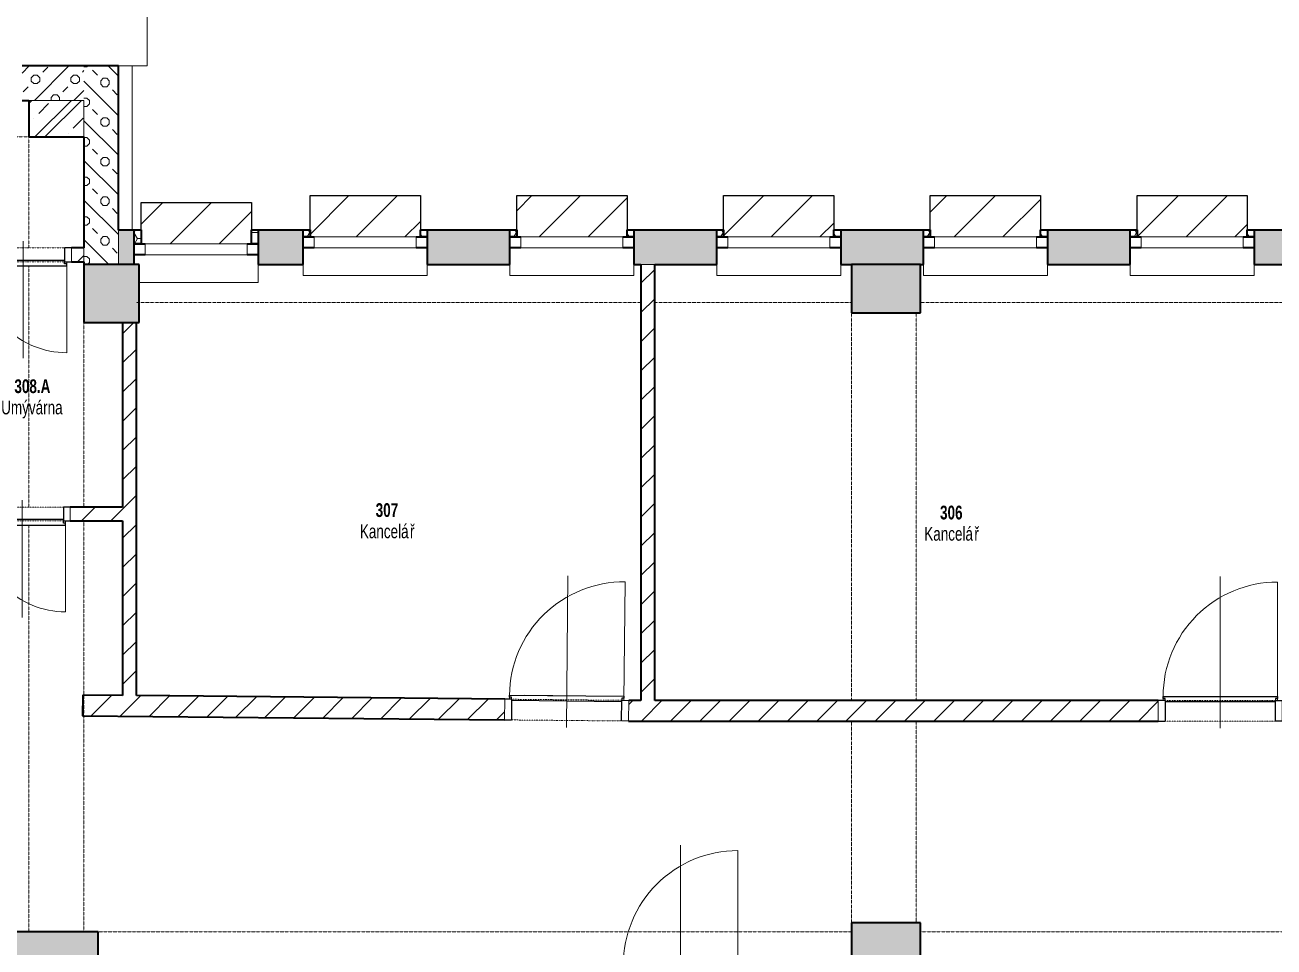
# Model space of a CAD drawing. Header units: millimetres. Extents: x -2861 to 222032, y -45352 to 20466.
# Drawn here: x 22782 to 31845, y -22539 to -15846 of the extents above; entities that cross this region are included whole.
import ezdxf

# ---------------------------------------------------------------- set-up
doc = ezdxf.new("R2010")
doc.units = ezdxf.units.MM
doc.linetypes.add('Dash dot dot', pattern=[5, 2, -1, 0, -1, 0, -1])
doc.linetypes.add('Čerchovaná se dvěma tečkami', pattern=[2.59, 1, -0.53, 0, -0.53, 0, -0.53])
for name, color, linetype, lineweight in [('A-AREA-IDEN', 2, 'Continuous', 9), ('A-DETL', 90, 'Continuous', 13), ('A-DOOR', 31, 'Continuous', 13), ('A-DOOR-FRAM', 31, 'Continuous', 25), ('A-GENM', 13, 'Continuous', 13), ('A-GLAZ', 151, 'Continuous', 13), ('A-ROOF', 132, 'Continuous', 13), ('A-WALL', 113, 'Continuous', 13), ('A-WALL-PATT', 111, 'Continuous', 35), ('Q-SPCQ', 91, 'Continuous', 13), ('S-COLS', 52, 'Continuous', 13)]:
    doc.layers.add(name, color=color, linetype=linetype, lineweight=lineweight)
doc.styles.add('Arial_2', font='arial.ttf', dxfattribs={"width": 0.7, "height": 100})
doc.styles.add('Arial_B', font='arialbd.ttf', dxfattribs={"width": 0.7, "height": 100})
pattern_1 = [(45, (0, 0), (-106.066, 106.066), [])]

# ---------------------------------------------------------------- blocks, each defined once
blk = doc.blocks.new('DVERE_1k_oblozka - DD03_01_800x1970_koupelna-1549524-2NP_DEMOLICE A')
at = {"layer": 'A-DOOR'}
for p, q in [((0, 127.9), (0, -972.1)), ((-450, 77.9), (-400, 77.9)), ((-450, -72.1), (-450, 77.9)), ((-400, 77.9), (-400, -72.1)), ((400, 77.9), (450, 77.9)), ((400, -72.1), (400, 77.9)), ((450, 77.9), (450, -72.1)), ((-400, -72.1), (-450, -72.1)), ((-415, -72.1), (-415, -932.1)), ((450, -72.1), (400, -72.1)), ((415, -102.1), (415, -72.1)), ((305, -102.1), (-305, -102.1))]:
    blk.add_line(p, q, dxfattribs=at)
at = {"layer": 'A-DOOR', "linetype": 'Čerchovaná se dvěma tečkami'}
for p, q in [((-400, 77.9), (400, 77.9)), ((-400, -72.1), (400, -72.1))]:
    blk.add_line(p, q, dxfattribs=at)
at = {"layer": 'A-DOOR', "lineweight": 25}
for p, q in [((-415, -87.1), (-400, -87.1)), ((-415, -102.1), (-415, -87.1)), ((-400, -62.1), (400, -62.1)), ((-400, -87.1), (-400, -72.1)), ((400, -72.1), (400, -87.1)), ((400, -87.1), (415, -87.1)), ((415, -87.1), (415, -102.1)), ((415, -102.1), (-415, -102.1))]:
    blk.add_line(p, q, dxfattribs=at)
at = {"layer": 'A-DOOR'}
blk.add_arc((-415, -102.1), 830, 270, 0, dxfattribs=at)
at = {"layer": 'A-DOOR-FRAM'}
for p, q in [((-450, 77.9), (-400, 77.9)), ((-400, 77.9), (-400, -72.1)), ((400, -72.1), (400, 77.9)), ((450, 77.9), (400, 77.9)), ((-400, -72.1), (-450, -72.1)), ((400, -72.1), (450, -72.1))]:
    blk.add_line(p, q, dxfattribs=at)
blk = doc.blocks.new('DVERE_1k_oblozka - DD03_01_600x1970_koupelna-1549527-2NP_DEMOLICE A')
at = {"layer": 'A-DOOR'}
for p, q in [((0, -102.9), (0, 747.1)), ((-315, 47.1), (-315, 707.1)), ((-300, 47.1), (-350, 47.1)), ((-350, 47.1), (-350, -52.9)), ((-300, -52.9), (-300, 47.1)), ((205, 77.1), (-205, 77.1)), ((350, 47.1), (300, 47.1)), ((300, 47.1), (300, -52.9)), ((315, 77.1), (315, 47.1)), ((350, -52.9), (350, 47.1)), ((-350, -52.9), (-300, -52.9)), ((300, -52.9), (350, -52.9))]:
    blk.add_line(p, q, dxfattribs=at)
at = {"layer": 'A-DOOR', "lineweight": 25}
for p, q in [((315, 77.1), (-315, 77.1)), ((-315, 77.1), (-315, 62.1)), ((-315, 62.1), (-300, 62.1)), ((-300, 62.1), (-300, 47.1)), ((-300, 37.1), (300, 37.1)), ((300, 47.1), (300, 62.1)), ((300, 62.1), (315, 62.1)), ((315, 62.1), (315, 77.1))]:
    blk.add_line(p, q, dxfattribs=at)
at = {"layer": 'A-DOOR', "linetype": 'Čerchovaná se dvěma tečkami'}
for p, q in [((-300, 47.1), (300, 47.1)), ((-300, -52.9), (300, -52.9))]:
    blk.add_line(p, q, dxfattribs=at)
at = {"layer": 'A-DOOR'}
blk.add_arc((-315, 77.1), 630, 360, 90, dxfattribs=at)
at = {"layer": 'A-DOOR-FRAM'}
for p, q in [((-300, 47.1), (-350, 47.1)), ((-300, -52.9), (-300, 47.1)), ((300, 47.1), (300, -52.9)), ((300, 47.1), (350, 47.1)), ((-350, -52.9), (-300, -52.9)), ((350, -52.9), (300, -52.9))]:
    blk.add_line(p, q, dxfattribs=at)
blk = doc.blocks.new('OKNO_1k_nadsvetlik - OKNO_1k_nadsvetlik_900 x 1500-1969499-2NP_DEMOLICE A')
at = {"layer": 'A-GLAZ'}
h = blk.add_hatch(dxfattribs=at)
h.set_pattern_fill('FP_29', color=256, style=0, pattern_type=2)
h.set_pattern_definition([(180, (25251.146, -17459.705), (-75, -43.3), [50, -100]), (240, (25201.146, -17459.705), (-0.0011, -86.601905), [50, -100]), (120, (25201.146, -17459.705), (-74.9989, 43.301905), [50, -100])])
h.paths.add_polyline_path([(400, -75), (400, -126), (450, -126), (450, -75)])
h.paths.add_polyline_path([(-450, -75), (-450, -126), (-400, -126), (-400, -75)])
at = {"layer": 'A-GLAZ', "lineweight": 35}
for p, q in [((-450, 5), (-370, 5)), ((370, 5), (450, 5)), ((-450, -75), (-400, -75)), ((-370, -75), (-450, -75)), ((-400, -75), (-400, -126)), ((450, -75), (370, -75)), ((400, -75), (450, -75)), ((400, -126), (400, -75)), ((-450, -126), (-450, -125)), ((-400, -126), (-450, -126)), ((450, -126), (400, -126)), ((450, -125), (450, -126))]:
    blk.add_line(p, q, dxfattribs=at)
at = {"layer": 'A-GLAZ'}
for p, q in [((370, 5), (-370, 5)), ((-370, 5), (-370, -75)), ((370, -75), (370, 5)), ((-370, -75), (370, -75))]:
    blk.add_line(p, q, dxfattribs=at)
blk = doc.blocks.new('parapet s nosem_vnitní - parapet s nosem_vnitní-1280334-2NP_DEMOLICE A')
at = {"layer": 'A-GENM'}
for p, q in [((450, 200), (-450, 200)), ((-450, 200), (-450, 190)), ((-450, 120), (-450, 190)), ((450, 190), (450, 200)), ((450, 190), (450, 120))]:
    blk.add_line(p, q, dxfattribs=at)
blk = doc.blocks.new('parapet_ext - parapet_ext-1802020-2NP_DEMOLICE A')
at = {"layer": 'Q-SPCQ'}
h = blk.add_hatch(dxfattribs=at)
h.set_pattern_fill('FP_30', color=41, style=0, pattern_type=2)
h.set_pattern_definition([(225, (25251.15, -17384.7), (176.7767, -176.7767), [])])
h.paths.add_polyline_path([(-238.1, 0), (-400, 0), (-400, -300), (400, -300), (400, 0), (370, 0)])
at = {"layer": 'Q-SPCQ', "color": 31, "lineweight": 25}
for p, q in [((-400, -300), (-400, -51)), ((400, -51), (400, -300)), ((400, -300), (-400, -300))]:
    blk.add_line(p, q, dxfattribs=at)
blk = doc.blocks.new('OKNO_1k_nadsvetlik - OKNO_1k_nadsvetlik_900 x 1500-V11-2NP_DEMOLICE A')
at = {"layer": 'A-GLAZ'}
h = blk.add_hatch(dxfattribs=at)
h.set_pattern_fill('FP_31', color=256, style=0, pattern_type=2)
h.set_pattern_definition([(180, (26751.146, -17459.705), (-75, -43.3), [50, -100]), (240, (26701.146, -17459.705), (-0.0011, -86.601905), [50, -100]), (120, (26701.146, -17459.705), (-74.9989, 43.301905), [50, -100])])
h.paths.add_polyline_path([(400, -75), (400, -126), (450, -126), (450, -75), (403.5, -75)])
h.paths.add_polyline_path([(-400, -75), (-450, -75), (-450, -126), (-400, -126), (-400, -125)])
at = {"layer": 'A-GLAZ', "lineweight": 35}
for p, q in [((-450, 5), (-370, 5)), ((370, 5), (450, 5)), ((-450, -75), (-400, -75)), ((-370, -75), (-450, -75)), ((-400, -75), (-400, -126)), ((450, -75), (370, -75)), ((400, -75), (450, -75)), ((400, -126), (400, -75)), ((-450, -126), (-450, -125)), ((-400, -126), (-450, -126)), ((450, -126), (400, -126)), ((450, -125), (450, -126))]:
    blk.add_line(p, q, dxfattribs=at)
at = {"layer": 'A-GLAZ'}
for p, q in [((370, 5), (-370, 5)), ((-370, 5), (-370, -75)), ((370, -75), (370, 5)), ((-370, -75), (370, -75))]:
    blk.add_line(p, q, dxfattribs=at)
blk = doc.blocks.new('parapet_ext - parapet_ext-V12-2NP_DEMOLICE A')
at = {"layer": 'Q-SPCQ'}
h = blk.add_hatch(dxfattribs=at)
h.set_pattern_fill('FP_32', color=41, style=0, pattern_type=2)
h.set_pattern_definition([(225, (26751.15, -17384.7), (176.7767, -176.7767), [])])
h.paths.add_polyline_path([(-400, 0), (-400, -300), (400, -300), (400, 0), (-370, 0)])
at = {"layer": 'Q-SPCQ', "color": 31, "lineweight": 25}
for p, q in [((-400, -300), (-400, -51)), ((400, -51), (400, -300)), ((400, -300), (-400, -300))]:
    blk.add_line(p, q, dxfattribs=at)
blk = doc.blocks.new('OKNO_1k_nadsvetlik - OKNO_1k_nadsvetlik_900 x 1500-V13-2NP_DEMOLICE A')
at = {"layer": 'A-GLAZ'}
h = blk.add_hatch(dxfattribs=at)
h.set_pattern_fill('FP_33', color=256, style=0, pattern_type=2)
h.set_pattern_definition([(180, (28251.146, -17459.705), (-75, -43.3), [50, -100]), (240, (28201.146, -17459.705), (-0.0011, -86.601905), [50, -100]), (120, (28201.146, -17459.705), (-74.9989, 43.301905), [50, -100])])
h.paths.add_polyline_path([(450, -75), (400, -75), (400, -126), (450, -126), (450, -125)])
h.paths.add_polyline_path([(-450, -75), (-450, -126), (-400, -126), (-400, -75)])
at = {"layer": 'A-GLAZ', "lineweight": 35}
for p, q in [((-450, 5), (-370, 5)), ((370, 5), (450, 5)), ((-450, -75), (-400, -75)), ((-370, -75), (-450, -75)), ((-400, -75), (-400, -126)), ((450, -75), (370, -75)), ((400, -75), (450, -75)), ((400, -126), (400, -75)), ((-450, -126), (-450, -125)), ((-400, -126), (-450, -126)), ((450, -126), (400, -126)), ((450, -125), (450, -126))]:
    blk.add_line(p, q, dxfattribs=at)
at = {"layer": 'A-GLAZ'}
for p, q in [((370, 5), (-370, 5)), ((-370, 5), (-370, -75)), ((370, -75), (370, 5)), ((-370, -75), (370, -75))]:
    blk.add_line(p, q, dxfattribs=at)
blk = doc.blocks.new('parapet_ext - parapet_ext-V14-2NP_DEMOLICE A')
at = {"layer": 'Q-SPCQ'}
h = blk.add_hatch(dxfattribs=at)
h.set_pattern_fill('FP_34', color=41, style=0, pattern_type=2)
h.set_pattern_definition([(225, (28251.15, -17384.7), (176.7767, -176.7767), [])])
h.paths.add_polyline_path([(186.6, 0), (-400, 0), (-400, -300), (400, -300), (400, 0), (370, 0)])
at = {"layer": 'Q-SPCQ', "color": 31, "lineweight": 25}
for p, q in [((-400, -300), (-400, -51)), ((400, -51), (400, -300)), ((400, -300), (-400, -300))]:
    blk.add_line(p, q, dxfattribs=at)
blk = doc.blocks.new('OKNO_1k_nadsvetlik - OKNO_1k_nadsvetlik_900 x 1500-V15-2NP_DEMOLICE A')
at = {"layer": 'A-GLAZ'}
h = blk.add_hatch(dxfattribs=at)
h.set_pattern_fill('FP_35', color=256, style=0, pattern_type=2)
h.set_pattern_definition([(180, (29751.146, -17459.705), (-75, -43.3), [50, -100]), (240, (29701.146, -17459.705), (-0.0011, -86.601905), [50, -100]), (120, (29701.146, -17459.705), (-74.9989, 43.301905), [50, -100])])
h.paths.add_polyline_path([(450, -75), (400, -75), (400, -126), (450, -126), (450, -125)])
h.paths.add_polyline_path([(-450, -75), (-450, -126), (-400, -126), (-400, -75)])
at = {"layer": 'A-GLAZ', "lineweight": 35}
for p, q in [((-450, 5), (-370, 5)), ((370, 5), (450, 5)), ((-450, -75), (-400, -75)), ((-370, -75), (-450, -75)), ((-400, -75), (-400, -126)), ((450, -75), (370, -75)), ((400, -75), (450, -75)), ((400, -126), (400, -75)), ((-450, -126), (-450, -125)), ((-400, -126), (-450, -126)), ((450, -126), (400, -126)), ((450, -125), (450, -126))]:
    blk.add_line(p, q, dxfattribs=at)
at = {"layer": 'A-GLAZ'}
for p, q in [((370, 5), (-370, 5)), ((-370, 5), (-370, -75)), ((370, -75), (370, 5)), ((-370, -75), (370, -75))]:
    blk.add_line(p, q, dxfattribs=at)
blk = doc.blocks.new('parapet_ext - parapet_ext-V16-2NP_DEMOLICE A')
at = {"layer": 'Q-SPCQ'}
h = blk.add_hatch(dxfattribs=at)
h.set_pattern_fill('FP_36', color=41, style=0, pattern_type=2)
h.set_pattern_definition([(225, (29751.15, -17384.7), (176.7767, -176.7767), [])])
h.paths.add_polyline_path([(-30.3, 0), (-400, 0), (-400, -300), (400, -300), (400, 0), (370, 0)])
at = {"layer": 'Q-SPCQ', "color": 31, "lineweight": 25}
for p, q in [((-400, -300), (-400, -51)), ((400, -51), (400, -300)), ((400, -300), (-400, -300))]:
    blk.add_line(p, q, dxfattribs=at)
blk = doc.blocks.new('OKNO_1k_nadsvetlik - OKNO_1k_nadsvetlik_900 x 1500-V19-2NP_DEMOLICE A')
at = {"layer": 'A-GLAZ'}
h = blk.add_hatch(dxfattribs=at)
h.set_pattern_fill('FP_39', color=256, style=0, pattern_type=2)
h.set_pattern_definition([(180, (31251.146, -17459.705), (-75, -43.3), [50, -100]), (240, (31201.146, -17459.705), (-0.0011, -86.601905), [50, -100]), (120, (31201.146, -17459.705), (-74.9989, 43.301905), [50, -100])])
h.paths.add_polyline_path([(450, -75), (400, -75), (400, -126), (450, -126), (450, -125)])
h.paths.add_polyline_path([(-450, -75), (-450, -126), (-400, -126), (-400, -75)])
at = {"layer": 'A-GLAZ', "lineweight": 35}
for p, q in [((-450, 5), (-370, 5)), ((370, 5), (450, 5)), ((-450, -75), (-400, -75)), ((-370, -75), (-450, -75)), ((-400, -75), (-400, -126)), ((450, -75), (370, -75)), ((400, -75), (450, -75)), ((400, -126), (400, -75)), ((-450, -126), (-450, -125)), ((-400, -126), (-450, -126)), ((450, -126), (400, -126)), ((450, -125), (450, -126))]:
    blk.add_line(p, q, dxfattribs=at)
at = {"layer": 'A-GLAZ'}
for p, q in [((370, 5), (-370, 5)), ((-370, 5), (-370, -75)), ((370, -75), (370, 5)), ((-370, -75), (370, -75))]:
    blk.add_line(p, q, dxfattribs=at)
blk = doc.blocks.new('parapet_ext - parapet_ext-V20-2NP_DEMOLICE A')
at = {"layer": 'Q-SPCQ'}
h = blk.add_hatch(dxfattribs=at)
h.set_pattern_fill('FP_40', color=41, style=0, pattern_type=2)
h.set_pattern_definition([(225, (31251.15, -17384.7), (176.7767, -176.7767), [])])
h.paths.add_polyline_path([(-247.2, 0), (-400, 0), (-400, -300), (400, -300), (400, 0), (370, 0)])
at = {"layer": 'Q-SPCQ', "color": 31, "lineweight": 25}
for p, q in [((-400, -300), (-400, -51)), ((400, -51), (400, -300)), ((400, -300), (-400, -300))]:
    blk.add_line(p, q, dxfattribs=at)
blk = doc.blocks.new('OKNO_1k_nadsvetlik - OKNO_1k_nadsvetlik_900 x 1500-1969465-2NP_DEMOLICE A')
at = {"layer": 'A-GLAZ'}
h = blk.add_hatch(dxfattribs=at)
h.set_pattern_fill('FP_49', color=41, style=0, pattern_type=2)
h.set_pattern_definition([(180, (24025.29, -17459.705), (-75, -43.3), [50, -100]), (240, (23975.29, -17459.705), (-0.0011, -86.601905), [50, -100]), (120, (23975.29, -17459.705), (-74.9989, 43.301905), [50, -100])])
h.paths.add_polyline_path([(450, -25), (400, -25), (400, -126), (450, -126), (450, -66.5)])
h.paths.add_polyline_path([(-400, -25), (-450, -25), (-450, -126), (-400, -126), (-400, -125)])
at = {"layer": 'A-GLAZ', "color": 40, "lineweight": 35}
for p, q in [((-450, 55), (-370, 55)), ((370, 55), (450, 55)), ((-450, -25), (-400, -25)), ((-370, -25), (-450, -25)), ((-400, -25), (-400, -126)), ((450, -25), (370, -25)), ((400, -25), (450, -25)), ((400, -126), (400, -25)), ((-450, -126), (-450, -125)), ((-400, -126), (-450, -126)), ((450, -126), (400, -126)), ((450, -125), (450, -126))]:
    blk.add_line(p, q, dxfattribs=at)
at = {"layer": 'A-GLAZ', "color": 41}
for p, q in [((370, 55), (-370, 55)), ((-370, 55), (-370, -25)), ((370, -25), (370, 55)), ((-370, -25), (370, -25))]:
    blk.add_line(p, q, dxfattribs=at)
blk = doc.blocks.new('parapet s nosem_vnitní - parapet s nosem_vnitní-V30-2NP_DEMOLICE A')
at = {"layer": 'A-GENM', "color": 41}
for p, q in [((415, 200), (-450, 200)), ((-450, 200), (-450, 190)), ((-450, 70), (-450, 190))]:
    blk.add_line(p, q, dxfattribs=at)
blk = doc.blocks.new('parapet_ext - parapet_ext-V31-2NP_DEMOLICE A')
at = {"layer": 'Q-SPCQ'}
h = blk.add_hatch(dxfattribs=at)
h.set_pattern_fill('FP_50', color=41, style=0, pattern_type=2)
h.set_pattern_definition([(225, (24025.3, -17434.7), (176.7767, -176.7767), [])])
h.paths.add_polyline_path([(252.9, 0), (-400, 0), (-400, -300), (400, -300), (400, 0), (370, 0)])
at = {"layer": 'Q-SPCQ', "color": 31, "lineweight": 25}
for p, q in [((-400, -300), (-400, -101)), ((400, -101), (400, -300)), ((400, -300), (-400, -300))]:
    blk.add_line(p, q, dxfattribs=at)
blk = doc.blocks.new('DVERE_1k_oblozka - DD03_01_600x1970_koupelna-1549509-2NP_DEMOLICE A')
at = {"layer": 'A-DOOR'}
for p, q in [((0, -102.9), (0, 747.1)), ((-315, 47.1), (-315, 707.1)), ((-300, 47.1), (-350, 47.1)), ((-350, 47.1), (-350, -52.9)), ((-300, -52.9), (-300, 47.1)), ((205, 77.1), (-205, 77.1)), ((350, 47.1), (300, 47.1)), ((300, 47.1), (300, -52.9)), ((315, 77.1), (315, 47.1)), ((350, -52.9), (350, 47.1)), ((-350, -52.9), (-300, -52.9)), ((300, -52.9), (350, -52.9))]:
    blk.add_line(p, q, dxfattribs=at)
at = {"layer": 'A-DOOR', "lineweight": 25}
for p, q in [((315, 77.1), (-315, 77.1)), ((-315, 77.1), (-315, 62.1)), ((-315, 62.1), (-300, 62.1)), ((-300, 62.1), (-300, 47.1)), ((-300, 37.1), (300, 37.1)), ((300, 47.1), (300, 62.1)), ((300, 62.1), (315, 62.1)), ((315, 62.1), (315, 77.1))]:
    blk.add_line(p, q, dxfattribs=at)
at = {"layer": 'A-DOOR', "linetype": 'Čerchovaná se dvěma tečkami'}
for p, q in [((-300, 47.1), (300, 47.1)), ((-300, -52.9), (300, -52.9))]:
    blk.add_line(p, q, dxfattribs=at)
at = {"layer": 'A-DOOR'}
blk.add_arc((-315, 77.1), 630, 360, 90, dxfattribs=at)
at = {"layer": 'A-DOOR-FRAM'}
for p, q in [((-300, 47.1), (-350, 47.1)), ((-300, -52.9), (-300, 47.1)), ((300, 47.1), (300, -52.9)), ((300, 47.1), (350, 47.1)), ((-350, -52.9), (-300, -52.9)), ((350, -52.9), (300, -52.9))]:
    blk.add_line(p, q, dxfattribs=at)
blk = doc.blocks.new('DVERE_1k_oblozka - DD03_01_800x1970_koupelna-1549514-2NP_DEMOLICE A')
at = {"layer": 'A-DOOR'}
for p, q in [((0, 102.9), (0, -947.1)), ((-450, 52.9), (-400, 52.9)), ((-450, -47.1), (-450, 52.9)), ((-400, 52.9), (-400, -47.1)), ((400, 52.9), (450, 52.9)), ((400, -47.1), (400, 52.9)), ((450, 52.9), (450, -47.1)), ((-400, -47.1), (-450, -47.1)), ((-415, -47.1), (-415, -907.1)), ((305, -77.1), (-305, -77.1)), ((450, -47.1), (400, -47.1)), ((415, -77.1), (415, -47.1))]:
    blk.add_line(p, q, dxfattribs=at)
at = {"layer": 'A-DOOR', "linetype": 'Čerchovaná se dvěma tečkami'}
for p, q in [((-400, 52.9), (400, 52.9)), ((-400, -47.1), (400, -47.1))]:
    blk.add_line(p, q, dxfattribs=at)
at = {"layer": 'A-DOOR', "lineweight": 25}
for p, q in [((-415, -62.1), (-400, -62.1)), ((-415, -77.1), (-415, -62.1)), ((415, -77.1), (-415, -77.1)), ((-400, -37.1), (400, -37.1)), ((-400, -62.1), (-400, -47.1)), ((400, -47.1), (400, -62.1)), ((400, -62.1), (415, -62.1)), ((415, -62.1), (415, -77.1))]:
    blk.add_line(p, q, dxfattribs=at)
at = {"layer": 'A-DOOR'}
blk.add_arc((-415, -77.1), 830, 270, 0, dxfattribs=at)
at = {"layer": 'A-DOOR-FRAM'}
for p, q in [((-450, 52.9), (-400, 52.9)), ((-400, 52.9), (-400, -47.1)), ((400, -47.1), (400, 52.9)), ((450, 52.9), (400, 52.9)), ((-400, -47.1), (-450, -47.1)), ((400, -47.1), (450, -47.1))]:
    blk.add_line(p, q, dxfattribs=at)
blk = doc.blocks.new('Betonový pravoúhlý sloup - 350 x 500mm-2256481-2NP_DEMOLICE A')
at = {"layer": 'S-COLS'}
blk.add_hatch(color=9, dxfattribs=at).paths.add_polyline_path([(-175, -250), (175, -250), (175, 250), (-175, 250)])
at = {"layer": 'S-COLS', "lineweight": 35}
for p, q in [((175, 250), (-175, 250)), ((-175, 250), (-175, -250)), ((175, -250), (175, 250)), ((-175, -250), (175, -250))]:
    blk.add_line(p, q, dxfattribs=at)
blk = doc.blocks.new('Betonový pravoúhlý sloup - 370 x 750mm-1822127-2NP_DEMOLICE A')
at = {"layer": 'S-COLS'}
blk.add_hatch(color=9, dxfattribs=at).paths.add_polyline_path([(-185, 375), (-185, -375), (185, -375), (185, 375)])
at = {"layer": 'S-COLS', "lineweight": 35}
for p, q in [((185, 375), (-185, 375)), ((-185, 375), (-185, -375)), ((185, -375), (185, 375)), ((-185, -375), (185, -375))]:
    blk.add_line(p, q, dxfattribs=at)
blk = doc.blocks.new('Betonový pravoúhlý sloup - 400 x 420mm-2278915-2NP_DEMOLICE A')
at = {"layer": 'S-COLS'}
blk.add_hatch(color=9, dxfattribs=at).paths.add_polyline_path([(-200, -210), (200, -210), (200, 210), (-200, 210)])
at = {"layer": 'S-COLS', "lineweight": 35}
for p, q in [((200, 210), (-200, 210)), ((-200, 210), (-200, -210)), ((200, -210), (200, 210)), ((-200, -210), (200, -210))]:
    blk.add_line(p, q, dxfattribs=at)

msp = doc.modelspace()

# ---------------------------------------------------------------- hatches: boundary and pattern name
at = {"layer": 'A-WALL-PATT', "lineweight": 13}
h = msp.add_hatch(dxfattribs=at)
h.set_pattern_fill('FP_11', color=256, angle=-315, style=0, pattern_type=2)
h.set_pattern_definition([(225, (19939.53, -16143.28), (143.684, -143.684), []), (180, (19710.58, -16210.58), (-143.684, -143.684), [25.4, -261.968]), (225, (19685.18, -16210.58), (143.684, -143.684), [25.4, -177.8]), (270, (19667.22, -16228.54), (143.684, -143.684), [25.4, -261.968]), (315, (19667.22, -16253.94), (143.684, 143.684), [25.4, -177.8]), (180, (19710.58, -16271.9), (-143.684, -143.684), [25.4, -261.968]), (225, (19728.54, -16253.94), (143.684, -143.684), [25.4, -177.8]), (270, (19728.54, -16228.54), (143.684, -143.684), [25.4, -261.968]), (315, (19710.58, -16210.58), (143.684, 143.684), [25.4, -177.8]), (225, (19644, -16295.12), (143.684, -143.684), [50.8, -152.4])])
h.paths.add_polyline_path([(21746.5, -16393.3), (21861.5, -16393.3), (21861.5, -16143.3), (21261.5, -16143.3), (21261.5, -16393.3), (21646.5, -16393.3)])
h.paths.add_polyline_path([(23210.3, -16393.3), (23210.3, -16143.3), (22761.5, -16143.3), (22761.5, -16393.3), (22913.9, -16393.3)])
h.paths.add_polyline_path([(19761.5, -16393.3), (20361.5, -16393.3), (20361.5, -16143.3), (19761.5, -16143.3)])
h.paths.add_polyline_path([(18861.5, -16393.3), (18861.5, -16143.3), (18261.5, -16143.3), (18261.5, -16393.3), (18621.7, -16393.3)])
h.paths.add_polyline_path([(16904.8, -16393.3), (17361.5, -16393.3), (17361.5, -16143.3), (16812.5, -16143.3), (16812.5, -16393.3)])
h = msp.add_hatch(dxfattribs=at)
h.set_pattern_fill('FP_9', color=256, angle=45, style=0, pattern_type=2)
h.set_pattern_definition([(135, (23460.29, -16792.15), (-143.684, -143.684), []), (90, (23392.99, -16563.2), (-143.684, 143.684), [25.4, -261.968]), (135, (23392.99, -16537.8), (-143.684, -143.684), [25.4, -177.8]), (180, (23375.02, -16519.84), (-143.684, -143.684), [25.4, -261.968]), (225, (23349.63, -16519.84), (143.684, -143.684), [25.4, -177.8]), (90, (23331.66, -16563.2), (-143.684, 143.684), [25.4, -261.968]), (135, (23349.62, -16581.16), (-143.684, -143.684), [25.4, -177.8]), (180, (23375.03, -16581.16), (-143.684, -143.684), [25.4, -261.968]), (225, (23392.99, -16563.2), (143.684, -143.684), [25.4, -177.8]), (135, (23308.44, -16496.62), (-143.684, -143.684), [50.8, -152.4])])
h.paths.add_polyline_path([(23460.3, -17584.7), (23460.3, -16143.3), (23210.3, -16143.3), (23210.3, -17584.7), (23343.1, -17584.7)])
h = msp.add_hatch(dxfattribs=at)
h.set_pattern_fill('FP_51', color=256, angle=45, style=0, pattern_type=2)
h.set_pattern_definition([(45, (0, 0), (-179.6051, 179.6051), []), (45, (71.84, -6e-14), (-179.6051, 179.6051), []), (45, (215.53, -2e-13), (-107.763, 251.4472), [101.6, -50.8, 1.676, -49.124])])
h.paths.add_polyline_path([(23210.3, -16658.3), (23210.3, -16393.3), (22810.3, -16393.3), (22810.3, -16658.3), (22913.9, -16658.3)])
h = msp.add_hatch(dxfattribs=at)
h.set_pattern_fill('FP_3', color=256, angle=-315, style=0, pattern_type=2)
h.set_pattern_definition([(225, (32415.1, -17334.7), (143.684, -143.684), []), (180, (32186.15, -17402.01), (-143.684, -143.684), [25.4, -261.968]), (225, (32160.75, -17402), (143.684, -143.684), [25.4, -177.8]), (270, (32142.79, -17419.97), (143.684, -143.684), [25.4, -261.968]), (315, (32142.79, -17445.37), (143.684, 143.684), [25.4, -177.8]), (180, (32186.15, -17463.33), (-143.684, -143.684), [25.4, -261.968]), (225, (32204.1, -17445.37), (143.684, -143.684), [25.4, -177.8]), (270, (32204.11, -17419.97), (143.684, -143.684), [25.4, -261.968]), (315, (32186.15, -17402), (143.684, 143.684), [25.4, -177.8]), (225, (32119.57, -17486.55), (143.684, -143.684), [50.8, -152.4])])
h.paths.add_polyline_path([(41263.6, -17584.7), (41513.6, -17584.7), (41513.6, -17334.7), (40263.6, -17334.7), (40263.6, -17584.7), (40941.3, -17584.7)])
h.paths.add_polyline_path([(38365.9, -17584.7), (39363.6, -17584.7), (39363.6, -17334.7), (37735.2, -17334.7), (37735.2, -17584.7)])
h.paths.add_polyline_path([(36649, -17584.7), (36835.2, -17584.7), (36835.2, -17334.7), (36235.2, -17334.7), (36235.2, -17584.7)])
h.paths.add_polyline_path([(34932.1, -17584.7), (35335.2, -17584.7), (35335.2, -17334.7), (34735.2, -17334.7), (34735.2, -17584.7), (34758.1, -17584.7)])
h.paths.add_polyline_path([(33221.1, -17584.7), (33835.2, -17584.7), (33835.2, -17334.7), (33221.1, -17334.7), (33221.1, -17393.2)])
h.paths.add_polyline_path([(32321.1, -17584.7), (32321.1, -17334.7), (31701.1, -17334.7), (31701.1, -17584.7)])
h.paths.add_polyline_path([(30801.1, -17584.7), (30801.1, -17334.7), (30201.1, -17334.7), (30201.1, -17584.7)])
h.paths.add_polyline_path([(28818.8, -17584.7), (29301.1, -17584.7), (29301.1, -17334.7), (28701.1, -17334.7), (28701.1, -17584.7), (28779, -17584.7)])
h.paths.add_polyline_path([(27801.1, -17584.7), (27801.1, -17334.7), (27201.1, -17334.7), (27201.1, -17584.7), (27351.4, -17584.7)])
h.paths.add_polyline_path([(26301.1, -17584.7), (26301.1, -17334.7), (25701.1, -17334.7), (25701.1, -17584.7)])
h.paths.add_polyline_path([(24475.3, -17584.7), (24801.1, -17584.7), (24801.1, -17334.7), (24475.3, -17334.7)])
h.paths.add_polyline_path([(23491.1, -17584.7), (23575.3, -17584.7), (23575.3, -17334.7), (23460.3, -17334.7), (23460.3, -17584.7)])
h = msp.add_hatch(dxfattribs=at)
h.set_pattern_fill('FP_4', color=256, style=0, pattern_type=2)
h.set_pattern_definition(pattern_1)
h.paths.add_polyline_path([(23210.3, -17564.7), (23210.3, -17464.7), (23120.3, -17464.7), (23120.3, -17564.7)])
h.paths.add_polyline_path([(22420.3, -17564.7), (22420.3, -17464.7), (20751.5, -17464.7), (20751.5, -17564.7), (22266.5, -17564.7)])
h.paths.add_polyline_path([(20051.5, -17564.7), (20051.5, -17464.7), (19906.5, -17464.7), (19906.5, -17564.7)])
h = msp.add_hatch(dxfattribs=at)
h.set_pattern_fill('FP_4', color=256, style=0, pattern_type=2)
h.set_pattern_definition(pattern_1)
h.paths.add_polyline_path([(27265.9, -20749.7), (27351.4, -20749.7), (27351.4, -17584.7), (27251.4, -17584.7), (27251.4, -20749.6)])
h = msp.add_hatch(dxfattribs=at)
h.set_pattern_fill('FP_4', color=256, style=0, pattern_type=2)
h.set_pattern_definition(pattern_1)
h.paths.add_polyline_path([(23591.1, -20714.4), (23591.1, -18004.7), (23491.1, -18004.7), (23491.1, -20713.5)])
h = msp.add_hatch(dxfattribs=at)
h.set_pattern_fill('FP_4', color=256, style=0, pattern_type=2)
h.set_pattern_definition(pattern_1)
h.paths.add_polyline_path([(23111.5, -19446.3), (23491.1, -19446.3), (23491.1, -19346.3), (23111.5, -19346.3), (23111.5, -19412.6)])
h.paths.add_polyline_path([(22101.5, -19446.3), (22411.5, -19446.3), (22411.5, -19346.3), (22101.5, -19346.3), (22101.5, -19412.6)])
h.paths.add_polyline_path([(20721.5, -19446.3), (21401.5, -19446.3), (21401.5, -19346.3), (20721.5, -19346.3), (20721.5, -19412.6)])
h.paths.add_polyline_path([(20021.5, -19446.3), (20021.5, -19346.3), (19806.5, -19346.3), (19806.5, -19446.3)])
h = msp.add_hatch(dxfattribs=at)
h.set_pattern_fill('FP_4', color=256, style=0, pattern_type=2)
h.set_pattern_definition(pattern_1)
h.paths.add_polyline_path([(27265.2, -20899.7), (27265.9, -20749.7), (27162.9, -20748.7), (27161.4, -20898.7), (27162.9, -20898.7)])
h.paths.add_polyline_path([(26261.5, -20890.1), (26262.9, -20740.1), (23201.6, -20710.7), (23200.2, -20860.7), (24630.8, -20874.4)])
h = msp.add_hatch(dxfattribs=at)
h.set_pattern_fill('FP_4', color=256, style=0, pattern_type=2)
h.set_pattern_definition(pattern_1)
h.paths.add_polyline_path([(33735.2, -20899.7), (33735.2, -20749.7), (31905.2, -20749.7), (31905.2, -20899.7)])
h.paths.add_polyline_path([(31005.2, -20899.7), (31005.2, -20749.7), (27265.9, -20749.7), (27265.2, -20899.7), (28064.6, -20899.7)])

# ---------------------------------------------------------------- linework, layer by layer
at = {"layer": 'A-DETL', "linetype": 'Dash dot dot'}
for p, q in [((21746.5, -16658.3), (22810.3, -16658.3)), ((22810.3, -16658.3), (22810.3, -17464.7)), ((22810.3, -17594.7), (22810.3, -19346.3)), ((23210.3, -17584.7), (23210.3, -19346.3)), ((27251.4, -17859.7), (23591.1, -17859.7)), ((28779, -17859.7), (27351.4, -17859.7)), ((28779, -20749.7), (28779, -17859.7)), ((29248.8, -20749.7), (29248.8, -17934.7)), ((29279, -17859.7), (33735.2, -17859.7)), ((22810.3, -19476.3), (22810.3, -22429.1)), ((23210.3, -19446.3), (23210.3, -22429.1)), ((28779, -22429.1), (28779, -20899.7)), ((29248.8, -22359.7), (29248.8, -20899.7)), ((23312.5, -22429.1), (28779, -22429.1)), ((34688.3, -22429.1), (29279, -22429.1))]:
    msp.add_line(p, q, dxfattribs=at)
at = {"layer": 'A-ROOF', "color": 41}
for p, q in [((23668.3, -16143.3), (23668.3, -3886.1)), ((23460.3, -16143.3), (23668.3, -16143.3))]:
    msp.add_line(p, q, dxfattribs=at)
at = {"layer": 'A-WALL', "lineweight": 35}
for p, q in [((23460.3, -16143.3), (22761.5, -16143.3)), ((23460.3, -17334.7), (23460.3, -16143.3)), ((22761.5, -16393.3), (22810.3, -16393.3)), ((22810.3, -16393.3), (22810.3, -16658.3)), ((22810.3, -16658.3), (23210.3, -16658.3)), ((23210.3, -16658.3), (23210.3, -17464.7)), ((23575.3, -17334.7), (23460.3, -17334.7)), ((23575.3, -17584.7), (23575.3, -17334.7)), ((24801.1, -17334.7), (24475.3, -17334.7)), ((24475.3, -17334.7), (24475.3, -17584.7)), ((24801.1, -17584.7), (24801.1, -17334.7)), ((26301.1, -17334.7), (25701.1, -17334.7)), ((25701.1, -17334.7), (25701.1, -17584.7)), ((26301.1, -17584.7), (26301.1, -17334.7)), ((27801.1, -17334.7), (27201.1, -17334.7)), ((27201.1, -17334.7), (27201.1, -17584.7)), ((27801.1, -17584.7), (27801.1, -17334.7)), ((29301.1, -17334.7), (28701.1, -17334.7)), ((28701.1, -17334.7), (28701.1, -17584.7)), ((29301.1, -17584.7), (29301.1, -17334.7)), ((30801.1, -17334.7), (30201.1, -17334.7)), ((30201.1, -17334.7), (30201.1, -17584.7)), ((30801.1, -17584.7), (30801.1, -17334.7)), ((32321.1, -17334.7), (31701.1, -17334.7)), ((31701.1, -17334.7), (31701.1, -17584.7)), ((23210.3, -17464.7), (23120.3, -17464.7)), ((23120.3, -17564.7), (23210.3, -17564.7)), ((23210.3, -17564.7), (23210.3, -17584.7)), ((24475.3, -17584.7), (24801.1, -17584.7)), ((25701.1, -17584.7), (26301.1, -17584.7)), ((27201.1, -17584.7), (27251.4, -17584.7)), ((27251.4, -17584.7), (27251.4, -20749.6)), ((27351.4, -17584.7), (27801.1, -17584.7)), ((27351.4, -20749.7), (27351.4, -17584.7)), ((28701.1, -17584.7), (28779, -17584.7)), ((29279, -17584.7), (29301.1, -17584.7)), ((30201.1, -17584.7), (30801.1, -17584.7)), ((31701.1, -17584.7), (32321.1, -17584.7)), ((23491.1, -18004.7), (23491.1, -19346.3)), ((23591.1, -20714.4), (23591.1, -18004.7)), ((23491.1, -19346.3), (23111.5, -19346.3)), ((23111.5, -19446.3), (23491.1, -19446.3)), ((23491.1, -19446.3), (23491.1, -20713.5)), ((23201.6, -20710.7), (23200.2, -20860.7)), ((23491.1, -20713.5), (23201.6, -20710.7)), ((26262.9, -20740.1), (23591.1, -20714.4)), ((27251.4, -20749.6), (27162.9, -20748.7)), ((31005.2, -20749.7), (27351.4, -20749.7)), ((23200.2, -20860.7), (26261.5, -20890.1)), ((27161.4, -20898.7), (27265.2, -20899.7)), ((27265.2, -20899.7), (31005.2, -20899.7))]:
    msp.add_line(p, q, dxfattribs=at)
at = {"layer": 'A-WALL', "color": 41}
msp.add_line((23560.3, -16143.3), (23560.3, -17334.7), dxfattribs=at)
at = {"layer": 'A-WALL'}
for p, q in [((23210.3, -16393.3), (22810.3, -16393.3)), ((23210.3, -16393.3), (23210.3, -16658.3)), ((23460.3, -17334.7), (23460.3, -17584.7)), ((23210.3, -17564.7), (23210.3, -17464.7)), ((27351.4, -17584.7), (27251.4, -17584.7))]:
    msp.add_line(p, q, dxfattribs=at)

# ---------------------------------------------------------------- block references
at = {"layer": 'A-DOOR'}
for name, p, rotation in [('DVERE_1k_oblozka - DD03_01_600x1970_koupelna-1549509-2NP_DEMOLICE A', (22770.3, -17517.6), 180), ('DVERE_1k_oblozka - DD03_01_600x1970_koupelna-1549527-2NP_DEMOLICE A', (22761.5, -19399.1), 180), ('DVERE_1k_oblozka - DD03_01_800x1970_koupelna-1549524-2NP_DEMOLICE A', (26712.2, -20816.5), 179.4498725781653), ('DVERE_1k_oblozka - DD03_01_800x1970_koupelna-1549524-2NP_DEMOLICE A', (31455.2, -20821.9), 180), ('DVERE_1k_oblozka - DD03_01_800x1970_koupelna-1549514-2NP_DEMOLICE A', (27539, -22746.2), 180)]:
    msp.add_blockref(name, p, dxfattribs=dict(at, rotation=rotation))
at = {"layer": 'A-GENM', "color": 41, "rotation": 180}
msp.add_blockref('parapet s nosem_vnitní - parapet s nosem_vnitní-V30-2NP_DEMOLICE A', (24025.3, -17514.7), dxfattribs=at)
at = {"layer": 'A-GENM', "rotation": 180}
for p in [(25251.1, -17464.7), (26751.1, -17464.7), (28251.1, -17464.7), (29751.1, -17464.7), (31251.1, -17464.7)]:
    msp.add_blockref('parapet s nosem_vnitní - parapet s nosem_vnitní-1280334-2NP_DEMOLICE A', p, dxfattribs=at)
at = {"layer": 'A-GLAZ', "color": 41, "rotation": 180}
msp.add_blockref('OKNO_1k_nadsvetlik - OKNO_1k_nadsvetlik_900 x 1500-1969465-2NP_DEMOLICE A', (24025.3, -17459.7), dxfattribs=at)
at = {"layer": 'A-GLAZ', "rotation": 180}
for name, p in [('OKNO_1k_nadsvetlik - OKNO_1k_nadsvetlik_900 x 1500-1969499-2NP_DEMOLICE A', (25251.1, -17459.7)), ('OKNO_1k_nadsvetlik - OKNO_1k_nadsvetlik_900 x 1500-V11-2NP_DEMOLICE A', (26751.1, -17459.7)), ('OKNO_1k_nadsvetlik - OKNO_1k_nadsvetlik_900 x 1500-V13-2NP_DEMOLICE A', (28251.1, -17459.7)), ('OKNO_1k_nadsvetlik - OKNO_1k_nadsvetlik_900 x 1500-V15-2NP_DEMOLICE A', (29751.1, -17459.7)), ('OKNO_1k_nadsvetlik - OKNO_1k_nadsvetlik_900 x 1500-V19-2NP_DEMOLICE A', (31251.1, -17459.7))]:
    msp.add_blockref(name, p, dxfattribs=at)
at = {"layer": 'Q-SPCQ', "color": 31, "lineweight": 25, "rotation": 180}
for name, p in [('parapet_ext - parapet_ext-1802020-2NP_DEMOLICE A', (25251.1, -17384.7)), ('parapet_ext - parapet_ext-V12-2NP_DEMOLICE A', (26751.1, -17384.7)), ('parapet_ext - parapet_ext-V14-2NP_DEMOLICE A', (28251.1, -17384.7)), ('parapet_ext - parapet_ext-V16-2NP_DEMOLICE A', (29751.1, -17384.7)), ('parapet_ext - parapet_ext-V20-2NP_DEMOLICE A', (31251.1, -17384.7)), ('parapet_ext - parapet_ext-V31-2NP_DEMOLICE A', (24025.3, -17434.7))]:
    msp.add_blockref(name, p, dxfattribs=at)
at = {"layer": 'S-COLS'}
msp.add_blockref('Betonový pravoúhlý sloup - 400 x 420mm-2278915-2NP_DEMOLICE A', (23410.3, -17794.7), dxfattribs=at)
at = {"layer": 'S-COLS', "rotation": 89.9999999999999}
for name, p in [('Betonový pravoúhlý sloup - 350 x 500mm-2256481-2NP_DEMOLICE A', (29029, -17759.7)), ('Betonový pravoúhlý sloup - 350 x 500mm-2256481-2NP_DEMOLICE A', (29029, -22537.5)), ('Betonový pravoúhlý sloup - 370 x 750mm-1822127-2NP_DEMOLICE A', (22937.5, -22614.1))]:
    msp.add_blockref(name, p, dxfattribs=at)

# ---------------------------------------------------------------- texts
at = {"layer": 'A-AREA-IDEN', "lineweight": 18, "char_height": 100, "attachment_point": 1}
for s, insert, width, style in [('308.A', (22705.8, -18418.2), 322.679, 'Arial_B'), ('Umývárna', (22609.9, -18572.3), 555.569, 'Arial_2'), ('307', (25327, -19317.2), 202.025, 'Arial_B'), ('306', (29421.8, -19335.2), 202.025, 'Arial_B'), ('Kancelá', (25212.3, -19471.4), 440.527, 'Arial_2'), ('\\fArial|b0|i0|c238|p34|;\\W.7;ř', (25575.8, -19471.4), 39.283, 'Arial_2'), ('Kancelá', (29307.2, -19489.3), 440.527, 'Arial_2'), ('\\fArial|b0|i0|c238|p34|;\\W.7;ř', (29670.7, -19489.3), 39.283, 'Arial_2')]:
    msp.add_mtext(s, dxfattribs=dict(at, insert=insert, width=width, style=style))

doc.saveas('drawing.dxf')
